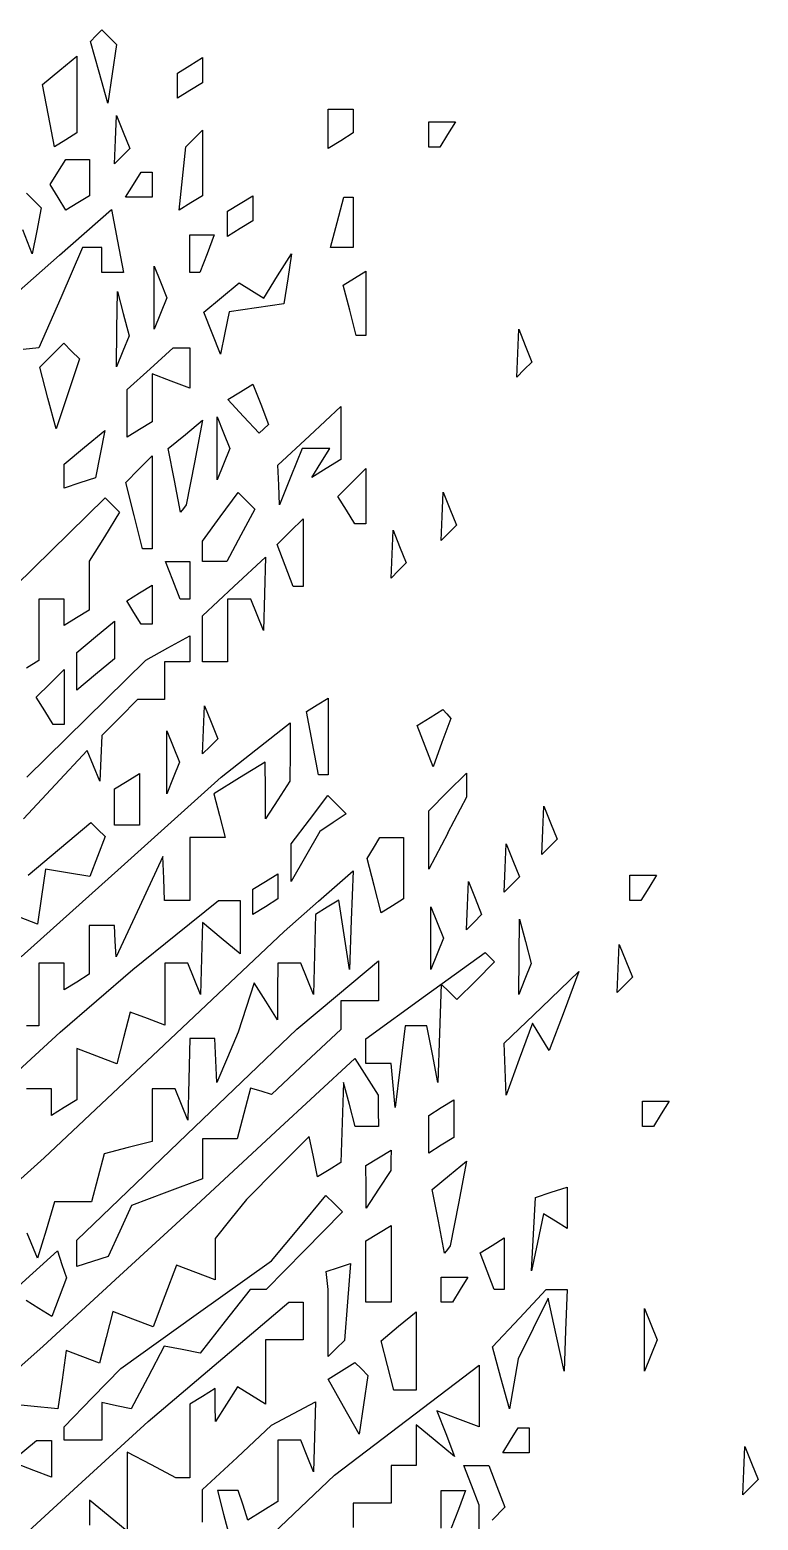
# Model space of a CAD drawing. Extents: x 137 to 489, y 18 to 824.
# Drawn here: x 395.2 to 441.5, y 486.3 to 581.3 of the extents above; entities that cross this region are included whole.
import ezdxf

# ---------------------------------------------------------------- set-up
doc = ezdxf.new("R2010")
doc.units = 0
doc.layers.add('Vrstva_1', color=7, linetype='CONTINUOUS')

msp = doc.modelspace()

# ---------------------------------------------------------------- linework, layer by layer
at = {"layer": 'Vrstva_1', "color": 7}
for p, q in [((399.388677, 580.912722), (399.756954, 581.280999)), ((399.756954, 581.280999), (400.221609, 580.816344)), ((399.020428, 580.544444), (399.388677, 580.912722)), ((399.572277, 578.579383), (399.020428, 580.544444)), ((400.221609, 580.816344), (400.686236, 580.351717)), ((400.686236, 580.351717), (400.405351, 578.483005)), ((397.069002, 578.707027), (398.157109, 579.61006)), ((398.157109, 579.61006), (398.157109, 577.159311)), ((405.357109, 579.014331), (406.157102, 579.50875)), ((406.157102, 579.50875), (406.157102, 578.708756)), ((395.980923, 577.803994), (397.069002, 578.707027)), ((400.124154, 576.614322), (399.572277, 578.579383)), ((400.405351, 578.483005), (400.124154, 576.614322)), ((404.557087, 578.519884), (405.357109, 579.014331)), ((404.557087, 577.71989), (404.557087, 578.519884)), ((406.157102, 578.708756), (406.157102, 577.908734)), ((396.360482, 575.818381), (395.980923, 577.803994)), ((404.557087, 576.919896), (404.557087, 577.71989)), ((405.357109, 577.414315), (404.557087, 576.919896)), ((406.157102, 577.908734), (405.357109, 577.414315)), ((398.157109, 577.159311), (398.157109, 574.708561)), ((396.740069, 573.832797), (396.360482, 575.818381)), ((400.620302, 574.280813), (400.683515, 575.814158)), ((400.683515, 575.814158), (401.103694, 574.764148)), ((414.157096, 574.967081), (414.157096, 576.214296)), ((414.157096, 576.214296), (414.95709, 576.214296)), ((414.95709, 576.214296), (415.757112, 576.214296)), ((415.757112, 576.214296), (415.757112, 575.4615)), ((415.757112, 575.4615), (415.757112, 574.708703)), ((398.157109, 574.708561), (397.448589, 574.270693)), ((401.103694, 574.764148), (401.523874, 573.714139)), ((405.624926, 574.348901), (406.156989, 574.880936)), ((406.156989, 574.880936), (406.156989, 572.794835)), ((414.157096, 573.719865), (414.157096, 574.967081)), ((415.757112, 574.708703), (414.95709, 574.214284)), ((420.557102, 574.614281), (420.557102, 575.414303)), ((420.557102, 575.414303), (421.404321, 575.414303)), ((420.557102, 573.814287), (420.557102, 574.614281)), ((421.757093, 574.614281), (421.262674, 573.814287)), ((421.404321, 575.414303), (422.251512, 575.414303)), ((422.251512, 575.414303), (421.757093, 574.614281)), ((397.448589, 574.270693), (396.740069, 573.832797)), ((400.55709, 572.747496), (400.620302, 574.280813)), ((401.523874, 573.714139), (401.040539, 573.230803)), ((404.878025, 571.801122), (405.092891, 573.816838)), ((405.092891, 573.816838), (405.624926, 574.348901)), ((414.95709, 574.214284), (414.157096, 573.719865)), ((420.909874, 573.814287), (420.557102, 573.814287)), ((421.262674, 573.814287), (420.909874, 573.814287)), ((396.95709, 572.214498), (397.451537, 573.014492)), ((397.451537, 573.014492), (398.204306, 573.014492)), ((398.204306, 573.014492), (398.957102, 573.014492)), ((398.957102, 573.014492), (398.957102, 571.861698)), ((401.040425, 573.230803), (400.55709, 572.747496)), ((401.040539, 573.230803), (401.040425, 573.230803)), ((406.156989, 572.794835), (406.156989, 570.708706)), ((396.462671, 571.414504), (396.95709, 572.214498)), ((398.957102, 571.861698), (398.957102, 570.708904)), ((401.757109, 571.414504), (402.251528, 572.214498)), ((402.251528, 572.214498), (402.604328, 572.214498)), ((402.604328, 572.214498), (402.957099, 572.214498)), ((402.957099, 572.214498), (402.957099, 571.414504)), ((404.663159, 569.785405), (404.878025, 571.801122)), ((394.957106, 570.881081), (395.427827, 570.410359)), ((396.965169, 570.601443), (396.462671, 571.414504)), ((398.957102, 570.708904), (398.212384, 570.248671)), ((401.26269, 570.614482), (401.757109, 571.414504)), ((402.957099, 571.414504), (402.957099, 570.614482)), ((406.156989, 570.708706), (405.410145, 570.247055)), ((408.557112, 570.2144), (409.357106, 570.708819)), ((409.357106, 570.708819), (409.357106, 569.908826)), ((395.427827, 570.410359), (395.89852, 569.939638)), ((395.89852, 569.939638), (395.60417, 568.477018)), ((397.467666, 569.788381), (396.965169, 570.601443)), ((397.050491, 566.913427), (400.355802, 569.826451)), ((398.212384, 570.248671), (397.467666, 569.788381)), ((400.355802, 569.826451), (400.739556, 567.818926)), ((402.10988, 570.614482), (401.26269, 570.614482)), ((402.957099, 570.614482), (402.10988, 570.614482)), ((405.410145, 570.247055), (404.663159, 569.785405)), ((407.75709, 569.719981), (408.557112, 570.2144)), ((409.357106, 569.908826), (409.357106, 569.108832)), ((414.725301, 569.01441), (415.143694, 570.614397)), ((415.143694, 570.614397), (415.450403, 570.614397)), ((415.450403, 570.614397), (415.757112, 570.614397)), ((415.757112, 570.614397), (415.757112, 569.01441)), ((407.75709, 568.919988), (407.75709, 569.719981)), ((407.75709, 568.119994), (407.75709, 568.919988)), ((409.357106, 569.108832), (408.557112, 568.614413)), ((414.306879, 567.414394), (414.725301, 569.01441)), ((415.757112, 569.01441), (415.757112, 567.414394)), ((395.30982, 567.014397), (394.71463, 568.52892)), ((395.60417, 568.477018), (395.30982, 567.014397)), ((405.357109, 567.014284), (405.357109, 568.214303)), ((405.357109, 568.214303), (406.131987, 568.214303)), ((406.131987, 568.214303), (406.906894, 568.214303)), ((406.906894, 568.214303), (406.446406, 567.014284)), ((408.557112, 568.614413), (407.75709, 568.119994)), ((393.745181, 564.000432), (397.050491, 566.913427)), ((398.522636, 567.411389), (397.136296, 564.211386)), ((399.133928, 567.411389), (398.522636, 567.411389)), ((399.745191, 567.411389), (399.133928, 567.411389)), ((399.745191, 566.611396), (399.745191, 567.411389)), ((400.739556, 567.818926), (401.12331, 565.811374)), ((405.357109, 565.814293), (405.357109, 567.014284)), ((406.446406, 567.014284), (405.985918, 565.814293)), ((410.937761, 565.596706), (411.816387, 567.013518)), ((411.816387, 567.013518), (411.578844, 565.413531)), ((415.032009, 567.414394), (414.306879, 567.414394)), ((415.757112, 567.414394), (415.032009, 567.414394)), ((399.745191, 565.811374), (399.745191, 566.611396)), ((403.083666, 564.213484), (403.083666, 566.213468)), ((403.083666, 566.213468), (403.487178, 565.213462)), ((400.434265, 565.811374), (399.745191, 565.811374)), ((401.12331, 565.811374), (400.434265, 565.811374)), ((403.487178, 565.213462), (403.89069, 564.213484)), ((405.671499, 565.814293), (405.357109, 565.814293)), ((405.985918, 565.814293), (405.671499, 565.814293)), ((407.369991, 564.223915), (408.48738, 565.15127)), ((408.48738, 565.15127), (409.273257, 564.665581)), ((410.059134, 564.179893), (410.937761, 565.596706)), ((411.578844, 565.413531), (411.341301, 563.813515)), ((415.107553, 565.011947), (415.832457, 565.459934)), ((415.525776, 563.412725), (415.107553, 565.011947)), ((415.832457, 565.459934), (416.557361, 565.90795)), ((416.557361, 565.90795), (416.557361, 563.86074)), ((397.136296, 564.211386), (395.749956, 561.011383)), ((400.71342, 562.213613), (400.743184, 564.613622)), ((400.743184, 564.613622), (401.112, 563.198397)), ((403.083666, 562.213471), (403.083666, 564.213484)), ((403.89069, 564.213484), (403.487178, 563.213477)), ((406.252573, 563.296533), (407.369991, 564.223915)), ((409.273257, 564.665581), (410.059134, 564.179893)), ((401.112, 563.198397), (401.480787, 561.783172)), ((403.487178, 563.213477), (403.083666, 562.213471)), ((406.781376, 561.955037), (406.252573, 563.296533)), ((407.856019, 563.315185), (407.582901, 561.964334)), ((409.598646, 563.56435), (407.856019, 563.315185)), ((411.341301, 563.813515), (409.598646, 563.56435)), ((415.943972, 561.813531), (415.525776, 563.412725)), ((416.557361, 563.86074), (416.557361, 561.813531)), ((400.683657, 559.813612), (400.71342, 562.213613)), ((426.220554, 560.679077), (426.283767, 562.212422)), ((426.283767, 562.212422), (426.703946, 561.162413)), ((396.570217, 560.545291), (397.330696, 561.305761)), ((397.330696, 561.305761), (397.827354, 560.809074)), ((401.480787, 561.783172), (401.08235, 560.798388)), ((407.310208, 560.61354), (406.781376, 561.955037)), ((407.582901, 561.964334), (407.310208, 560.61354)), ((416.250652, 561.813531), (415.943972, 561.813531)), ((416.557361, 561.813531), (416.250652, 561.813531)), ((395.749956, 561.011383), (394.747569, 560.916706)), ((395.809767, 559.78484), (396.570217, 560.545291)), ((398.324013, 560.312425), (397.58091, 558.083055)), ((397.827354, 560.809074), (398.324013, 560.312425)), ((401.082094, 560.798388), (400.683657, 559.813612)), ((401.08235, 560.798388), (401.082094, 560.798388)), ((402.820356, 559.688321), (404.283345, 561.012318)), ((404.283345, 561.012318), (404.82034, 561.012318)), ((404.82034, 561.012318), (405.357364, 561.012318)), ((405.357364, 561.012318), (405.357364, 559.72673)), ((426.157342, 559.145769), (426.220554, 560.679077)), ((426.703946, 561.162413), (427.124126, 560.11244)), ((396.323773, 557.819263), (395.809767, 559.78484)), ((401.357367, 558.364337), (402.820356, 559.688321)), ((404.157345, 558.901621), (402.957354, 559.36211)), ((402.957354, 559.36211), (402.957354, 557.834428)), ((405.357364, 559.72673), (405.357364, 558.441133)), ((426.640677, 559.629105), (426.157342, 559.145769)), ((426.640791, 559.629105), (426.640677, 559.629105)), ((427.124126, 560.11244), (426.640791, 559.629105)), ((401.357367, 556.841112), (401.357367, 558.364337)), ((405.357364, 558.441133), (404.157345, 558.901621)), ((408.570973, 558.220734), (409.368671, 558.713741)), ((409.368671, 558.713741), (409.861843, 557.428507)), ((396.83778, 555.853691), (396.323773, 557.819263)), ((397.58091, 558.083055), (396.83778, 555.853691)), ((402.957354, 557.834428), (402.957354, 556.306724)), ((407.773276, 557.727732), (408.570973, 558.220734)), ((408.765317, 556.650709), (407.773276, 557.727732)), ((409.861843, 557.428507), (410.355014, 556.143307)), ((401.357367, 555.317887), (401.357367, 556.841112)), ((407.083663, 554.612258), (407.083663, 556.612243)), ((407.083663, 556.612243), (407.487175, 555.612265)), ((409.757357, 555.573685), (408.765317, 556.650709)), ((412.957304, 555.412252), (414.957288, 557.291169)), ((414.957288, 557.291169), (414.957288, 555.598913)), ((398.649628, 554.68885), (399.941887, 555.761367)), ((399.941887, 555.761367), (399.649635, 554.253109)), ((402.157361, 555.812306), (401.357367, 555.317887)), ((402.957354, 556.306724), (402.157361, 555.812306)), ((403.9812, 554.602082), (405.068797, 555.504718)), ((405.068797, 555.504718), (406.156394, 556.407354)), ((406.156394, 556.407354), (405.641991, 553.709849)), ((407.487175, 555.612265), (407.890687, 554.612258)), ((410.056186, 555.85851), (409.757357, 555.573685)), ((410.355014, 556.143307), (410.056186, 555.85851)), ((414.957288, 555.598913), (414.957288, 553.906715)), ((397.357342, 553.616391), (398.649628, 554.68885)), ((404.36898, 552.573553), (403.9812, 554.602082)), ((407.083663, 552.612274), (407.083663, 554.612258)), ((407.890687, 554.612258), (407.487175, 553.61228)), ((410.957291, 553.533392), (412.957304, 555.412252)), ((412.505745, 554.612258), (411.782287, 552.812287)), ((413.378731, 554.612258), (412.505745, 554.612258)), ((414.251717, 554.612258), (413.378731, 554.612258)), ((413.680904, 553.688674), (414.251717, 554.612258)), ((397.357342, 552.847691), (397.357342, 553.616391)), ((399.649635, 554.253109), (399.357354, 552.744907)), ((402.113055, 553.287912), (402.957354, 554.132211)), ((402.957354, 554.132211), (402.957354, 551.172189)), ((405.641991, 553.709849), (405.127559, 551.012287)), ((407.487175, 553.61228), (407.083663, 552.612274)), ((413.110091, 552.765061), (413.680904, 553.688674)), ((414.957288, 553.906715), (414.033704, 553.335902)), ((397.357342, 552.078964), (397.357342, 552.847691)), ((399.357354, 552.744907), (398.357348, 552.41195)), ((401.268784, 552.443641), (402.113055, 553.287912)), ((411.008032, 552.272825), (410.957291, 553.533392)), ((411.782287, 552.812287), (411.058772, 551.012287)), ((414.033704, 553.335902), (413.110091, 552.765061)), ((415.667055, 552.441912), (416.557361, 553.332189)), ((416.557361, 553.332189), (416.557361, 551.572186)), ((398.357348, 552.41195), (397.357342, 552.078964)), ((401.799798, 550.327918), (401.268784, 552.443641)), ((404.756759, 550.544995), (404.36898, 552.573553)), ((407.291953, 550.258044), (408.426548, 551.809672)), ((408.426548, 551.809672), (408.956769, 551.279452)), ((411.058772, 551.012287), (411.008032, 552.272825)), ((414.77675, 551.551606), (415.667055, 552.441912)), ((421.420564, 550.27885), (421.483776, 551.812195)), ((421.483776, 551.812195), (421.903928, 550.762186)), ((387.309855, 539.040189), (399.955124, 551.468494)), ((399.955124, 551.468494), (400.419808, 551.003783)), ((400.419808, 551.003783), (400.88452, 550.539099)), ((402.957354, 551.172189), (402.957354, 548.212195)), ((404.942145, 550.77857), (404.756759, 550.544995)), ((405.127559, 551.012287), (404.942145, 550.77857)), ((408.956769, 551.279452), (409.486989, 550.749232)), ((415.314283, 550.681909), (414.77675, 551.551606)), ((416.557361, 551.572186), (416.557361, 549.812211)), ((421.903928, 550.762186), (422.324107, 549.712205)), ((400.88452, 550.539099), (399.914816, 548.986337)), ((402.330813, 548.212195), (401.799798, 550.327918)), ((406.157357, 548.706387), (407.291953, 550.258044)), ((409.486989, 550.749232), (408.594019, 549.080731)), ((411.731121, 549.306085), (412.557364, 550.132299)), ((412.557364, 550.132299), (412.557364, 547.972299)), ((415.851789, 549.812211), (415.314283, 550.681909)), ((416.204561, 549.812211), (415.851789, 549.812211)), ((416.557361, 549.812211), (416.204561, 549.812211)), ((421.357351, 548.745534), (421.420564, 550.27885)), ((399.914816, 548.986337), (398.945083, 547.433575)), ((408.594019, 549.080731), (407.701049, 547.412202)), ((410.904907, 548.479843), (411.731121, 549.306085)), ((418.220561, 547.878869), (418.283773, 549.412186)), ((418.283773, 549.412186), (418.703953, 548.362205)), ((421.840687, 549.228869), (421.357351, 548.745534)), ((421.8408, 549.228869), (421.840687, 549.228869)), ((422.324107, 549.712205), (421.8408, 549.228869)), ((402.644098, 548.212195), (402.330813, 548.212195)), ((402.957354, 548.212195), (402.644098, 548.212195)), ((406.157357, 548.059294), (406.157357, 548.706387)), ((406.157357, 547.412202), (406.157357, 548.059294)), ((411.416731, 547.146085), (410.904907, 548.479843)), ((412.557364, 547.972299), (412.557364, 545.812299)), ((418.703953, 548.362205), (419.124104, 547.312195)), ((398.945083, 547.433575), (398.945083, 545.869928)), ((404.268038, 546.212324), (403.807578, 547.412315)), ((403.807578, 547.412315), (404.582457, 547.412315)), ((404.582457, 547.412315), (405.357364, 547.412315)), ((405.357364, 547.412315), (405.357364, 546.212324)), ((406.929203, 547.412202), (406.157357, 547.412202)), ((407.701049, 547.412202), (406.929203, 547.412202)), ((408.157342, 545.812299), (410.157354, 547.691216)), ((410.157354, 547.691216), (410.094142, 545.351754)), ((411.928526, 545.812299), (411.416731, 547.146085)), ((418.157348, 546.345524), (418.220561, 547.878869)), ((419.124104, 547.312195), (418.640797, 546.82886)), ((404.728526, 545.012306), (404.268038, 546.212324)), ((405.357364, 546.212324), (405.357364, 545.012306)), ((418.640683, 546.82886), (418.157348, 546.345524)), ((418.640797, 546.82886), (418.640683, 546.82886)), ((398.945083, 545.869928), (398.945083, 544.30628)), ((401.33126, 544.901754), (402.144321, 545.404252)), ((402.144321, 545.404252), (402.957354, 545.90675)), ((402.957354, 545.90675), (402.957354, 544.659534)), ((406.157357, 543.933411), (408.157342, 545.812299)), ((410.094142, 545.351754), (410.030929, 543.012321)), ((412.242945, 545.812299), (411.928526, 545.812299)), ((412.557364, 545.812299), (412.242945, 545.812299)), ((396.545074, 545.011852), (395.74508, 545.011852)), ((395.74508, 545.011852), (395.74508, 543.059065)), ((397.345068, 545.011852), (396.545074, 545.011852)), ((397.345068, 544.164633), (397.345068, 545.011852)), ((397.345068, 543.317443), (397.345068, 544.164633)), ((398.945083, 544.30628), (398.14509, 543.811861)), ((401.791521, 544.157036), (401.33126, 544.901754)), ((402.251783, 543.412318), (401.791521, 544.157036)), ((402.957354, 544.659534), (402.957354, 543.412318)), ((405.042945, 545.012306), (404.728526, 545.012306)), ((405.357364, 545.012306), (405.042945, 545.012306)), ((408.490554, 545.012306), (407.757232, 545.012306)), ((407.757232, 545.012306), (407.757232, 543.012321)), ((409.223906, 545.012306), (408.490554, 545.012306)), ((409.627417, 544.012299), (409.223906, 545.012306)), ((398.14509, 543.811861), (397.345068, 543.317443)), ((399.357354, 542.612324), (400.557345, 543.60822)), ((400.557345, 543.60822), (400.557345, 542.40823)), ((402.604583, 543.412318), (402.251783, 543.412318)), ((402.957354, 543.412318), (402.604583, 543.412318)), ((406.157357, 542.47286), (406.157357, 543.933411)), ((410.030929, 543.012321), (409.627417, 544.012299)), ((395.74508, 543.059065), (395.74508, 541.106277)), ((398.157364, 541.6164), (399.357354, 542.612324)), ((400.557345, 542.40823), (400.557345, 541.208211)), ((403.944605, 541.897455), (405.344608, 542.668054)), ((405.344608, 542.668054), (405.344608, 541.839883)), ((406.157357, 541.012309), (406.157357, 542.47286)), ((407.757232, 543.012321), (407.757232, 541.012309)), ((398.157364, 540.416409), (398.157364, 541.6164)), ((402.54463, 541.126857), (403.944605, 541.897455)), ((405.344608, 541.839883), (405.344608, 541.011742)), ((395.74508, 541.106277), (394.945087, 540.611858)), ((394.976041, 533.669301), (402.54463, 541.126857)), ((396.467065, 539.641956), (397.357342, 540.532261)), ((397.357342, 540.532261), (397.357342, 538.772258)), ((398.157364, 539.216391), (398.157364, 540.416409)), ((400.557345, 541.208211), (399.357354, 540.212315)), ((404.544614, 541.011742), (403.74462, 541.011742)), ((403.74462, 541.011742), (403.74462, 539.811751)), ((405.344608, 541.011742), (404.544614, 541.011742)), ((406.957351, 541.012309), (406.157357, 541.012309)), ((407.757232, 541.012309), (406.957238, 541.012309)), ((406.957238, 541.012309), (406.957351, 541.012309)), ((395.576759, 538.75165), (396.467065, 539.641956)), ((399.357354, 540.212315), (398.157364, 539.216391)), ((403.74462, 539.811751), (403.74462, 538.611732)), ((396.114265, 537.881953), (395.576759, 538.75165)), ((397.357342, 538.772258), (397.357342, 537.012255)), ((402.03034, 538.611732), (400.887468, 537.468888)), ((402.88748, 538.611732), (402.03034, 538.611732)), ((403.74462, 538.611732), (402.88748, 538.611732)), ((413.464649, 538.278576), (414.157351, 538.706721)), ((414.157351, 538.706721), (414.157351, 536.259487)), ((396.65177, 537.012255), (396.114265, 537.881953)), ((400.887468, 537.468888), (399.744624, 536.326044)), ((406.22057, 536.678901), (406.283783, 538.212246)), ((406.283783, 538.212246), (406.703962, 537.162236)), ((412.771918, 537.85046), (413.464649, 538.278576)), ((413.157912, 535.83137), (412.771918, 537.85046)), ((419.827238, 536.961033), (420.645515, 537.466762)), ((420.645515, 537.466762), (421.463792, 537.972491)), ((421.463792, 537.972491), (421.710123, 537.692428)), ((421.710123, 537.692428), (421.956454, 537.412365)), ((397.00457, 537.012255), (396.65177, 537.012255)), ((397.357342, 537.012255), (397.00457, 537.012255)), ((403.88366, 534.612416), (403.88366, 536.612428)), ((403.88366, 536.612428), (404.287172, 535.612422)), ((406.157357, 535.145556), (406.22057, 536.678901)), ((406.703962, 537.162236), (407.124142, 536.112227)), ((409.544476, 535.398888), (411.744472, 537.12788)), ((411.744472, 537.12788), (411.733134, 535.269798)), ((420.332173, 535.645162), (419.827238, 536.961033)), ((421.956454, 537.412365), (421.396838, 535.870772)), ((399.744624, 536.326044), (399.681411, 534.868894)), ((404.287172, 535.612422), (404.690683, 534.612416)), ((406.640693, 535.628891), (406.157357, 535.145556)), ((406.640806, 535.628891), (406.640693, 535.628891)), ((407.124142, 536.112227), (406.640806, 535.628891)), ((413.543877, 533.81228), (413.157912, 535.83137)), ((414.157351, 536.259487), (414.157351, 533.81228)), ((420.837137, 534.329263), (420.332173, 535.645162)), ((421.396838, 535.870772), (420.837137, 534.329263)), ((398.826255, 535.366573), (396.796677, 533.18914)), ((399.222227, 534.389159), (398.826255, 535.366573)), ((399.681411, 534.868894), (399.618198, 533.411745)), ((403.88366, 532.612432), (403.88366, 534.612416)), ((404.690683, 534.612416), (404.287172, 533.612438)), ((407.344479, 533.669896), (409.544476, 535.398888)), ((410.148113, 534.625313), (408.51377, 533.618532)), ((410.159452, 532.81851), (410.148113, 534.625313)), ((411.733134, 535.269798), (411.721795, 533.411745)), ((399.618198, 533.411745), (399.222227, 534.389159)), ((400.974973, 527.940822), (407.344479, 533.669896)), ((401.357367, 533.412539), (402.157361, 533.906957)), ((402.157361, 533.906957), (402.157361, 532.259745)), ((413.850614, 533.81228), (413.543877, 533.81228)), ((414.157351, 533.81228), (413.850614, 533.81228)), ((421.755874, 532.726838), (422.955893, 533.926828)), ((422.955893, 533.926828), (422.955893, 533.161134)), ((396.796677, 533.18914), (394.767128, 531.011735)), ((400.557345, 532.91812), (401.357367, 533.412539)), ((400.557345, 531.765326), (400.557345, 532.91812)), ((404.287172, 533.612438), (403.88366, 532.612432)), ((408.51377, 533.618532), (406.879427, 532.611751)), ((410.170791, 531.011735), (410.159452, 532.81851)), ((411.721795, 533.411745), (410.946293, 532.211754)), ((420.555883, 531.526819), (421.755874, 532.726838)), ((422.955893, 533.161134), (422.955893, 532.395439)), ((400.557345, 530.612532), (400.557345, 531.765326)), ((402.157361, 532.259745), (402.157361, 530.612532)), ((406.879427, 532.611751), (407.238888, 531.211748)), ((410.946293, 532.211754), (410.170791, 531.011735)), ((412.973887, 530.954135), (414.140202, 532.495729)), ((414.140202, 532.495729), (414.725301, 531.91063)), ((414.725301, 531.91063), (415.3104, 531.325531)), ((422.955893, 532.395439), (421.760806, 530.103997)), ((427.82057, 530.279206), (427.883783, 531.812551)), ((427.883783, 531.812551), (428.303962, 530.762542)), ((407.238888, 531.211748), (407.598321, 529.811745)), ((411.8076, 529.412542), (412.973887, 530.954135)), ((415.3104, 531.325531), (414.465194, 530.769033)), ((420.561553, 529.669672), (420.555883, 531.526819)), ((395.059124, 527.421005), (399.050362, 530.786466)), ((399.050362, 530.786466), (399.502687, 530.334142)), ((399.955011, 529.881789), (399.466885, 528.60977)), ((399.502687, 530.334142), (399.955011, 529.881789)), ((401.357367, 530.612532), (400.557345, 530.612532)), ((402.157361, 530.612532), (401.357367, 530.612532)), ((413.619987, 530.212535), (412.712674, 528.612548)), ((414.465194, 530.769033), (413.619987, 530.212535)), ((421.76228, 530.103997), (420.567222, 527.812526)), ((421.760806, 530.103997), (421.76228, 530.103997)), ((427.757357, 528.745861), (427.82057, 530.279206)), ((428.303962, 530.762542), (428.724142, 529.712532)), ((406.473222, 529.811745), (405.348123, 529.811745)), ((405.348123, 529.811745), (405.348123, 527.811732)), ((407.598321, 529.811745), (406.473222, 529.811745)), ((411.806806, 528.212551), (411.8076, 529.412542)), ((416.634548, 528.490346), (417.043162, 529.151528)), ((417.043162, 529.151528), (417.451776, 529.81268)), ((417.451776, 529.81268), (418.204573, 529.81268)), ((418.204573, 529.81268), (418.957342, 529.81268)), ((418.957342, 529.81268), (418.957342, 527.859893)), ((420.567222, 527.812526), (420.561553, 529.669672)), ((425.420561, 527.879197), (425.483773, 529.412542)), ((425.483773, 529.412542), (425.903953, 528.362532)), ((428.240693, 529.229197), (427.757357, 528.745861)), ((428.240806, 529.229197), (428.240693, 529.229197)), ((428.724142, 529.712532), (428.240806, 529.229197)), ((399.466885, 528.60977), (398.978759, 527.337751)), ((403.629619, 528.611754), (402.14829, 525.411751)), ((403.688863, 527.211751), (403.629619, 528.611754)), ((412.713326, 528.612548), (411.806013, 527.012532)), ((411.806013, 527.012532), (411.806806, 528.212551)), ((412.712674, 528.612548), (412.713326, 528.612548)), ((417.086901, 526.760504), (416.634548, 528.490346)), ((425.903953, 528.362532), (426.324104, 527.312551)), ((394.605468, 522.211748), (400.974973, 527.940822)), ((396.157351, 527.812838), (395.907619, 526.057087)), ((397.568069, 527.575294), (396.157351, 527.812838)), ((398.978759, 527.337751), (397.568069, 527.575294)), ((403.748107, 525.811748), (403.688863, 527.211751)), ((405.348123, 527.811732), (405.348123, 525.811748)), ((409.357361, 526.51834), (410.157354, 527.012759)), ((410.157354, 527.012759), (410.957348, 527.507178)), ((410.957348, 527.507178), (410.957348, 526.707184)), ((413.549518, 525.759052), (415.749515, 527.688567)), ((415.749515, 527.688567), (415.629609, 524.549112)), ((418.957342, 527.859893), (418.957342, 525.907106)), ((423.02058, 525.479443), (423.083792, 527.012759)), ((423.083792, 527.012759), (423.503972, 525.962778)), ((425.357348, 526.34588), (425.420561, 527.879197)), ((426.324104, 527.312551), (425.840797, 526.829216)), ((433.357342, 526.612649), (433.357342, 527.412643)), ((433.357342, 527.412643), (434.204561, 527.412643)), ((434.204561, 527.412643), (435.05178, 527.412643)), ((435.05178, 527.412643), (434.557361, 526.612649)), ((409.357361, 525.718346), (409.357361, 526.51834)), ((410.957348, 526.707184), (410.957348, 525.907191)), ((417.539254, 525.03069), (417.086901, 526.760504)), ((425.840683, 526.829216), (425.357348, 526.34588)), ((425.840797, 526.829216), (425.840683, 526.829216)), ((433.357342, 525.812655), (433.357342, 526.612649)), ((434.557361, 526.612649), (434.062942, 525.812655)), ((395.907619, 526.057087), (395.657887, 524.301335)), ((402.14829, 525.411751), (400.666932, 522.211748)), ((404.548101, 525.811748), (403.748107, 525.811748)), ((404.451014, 523.611581), (407.169638, 525.811578)), ((405.348123, 525.811748), (404.548101, 525.811748)), ((407.169638, 525.811578), (407.859619, 525.811578)), ((407.859619, 525.811578), (408.549628, 525.811578)), ((408.549628, 525.811578), (408.549628, 524.113625)), ((409.357361, 524.918353), (409.357361, 525.718346)), ((410.157354, 525.412772), (409.357361, 524.918353)), ((410.957348, 525.907191), (410.157354, 525.412772)), ((411.349521, 523.829537), (413.549518, 525.759052)), ((414.094989, 525.376006), (413.34942, 524.915235)), ((414.840529, 525.836778), (414.094989, 525.376006)), ((415.175131, 523.623203), (414.840529, 525.836778)), ((418.248312, 525.468898), (417.539254, 525.03069)), ((418.957342, 525.907106), (418.248312, 525.468898)), ((420.683669, 523.412872), (420.683669, 525.412885)), ((420.683669, 525.412885), (421.087181, 524.412879)), ((422.957367, 523.946098), (423.02058, 525.479443)), ((423.503972, 525.962778), (423.924151, 524.912769)), ((433.710142, 525.812655), (433.357342, 525.812655)), ((434.062942, 525.812655), (433.710142, 525.812655)), ((395.657887, 524.301335), (394.507729, 524.742661)), ((399.74845, 524.211732), (398.948457, 524.211732)), ((398.948457, 524.211732), (398.948457, 522.65897)), ((400.548444, 524.211732), (399.74845, 524.211732)), ((400.607688, 523.211754), (400.548444, 524.211732)), ((406.149619, 524.407493), (406.086406, 522.109531)), ((407.349609, 523.411569), (406.149619, 524.407493)), ((413.34942, 524.915235), (413.286208, 522.362438)), ((415.629609, 524.549112), (415.509704, 521.409657)), ((421.087181, 524.412879), (421.490693, 523.412872)), ((423.440702, 524.429433), (422.957367, 523.946098)), ((423.440816, 524.429433), (423.440702, 524.429433)), ((423.924151, 524.912769), (423.440816, 524.429433)), ((426.313417, 522.212797), (426.343181, 524.612806)), ((426.343181, 524.612806), (426.711969, 523.197581)), ((401.732391, 521.411584), (404.451014, 523.611581)), ((403.711767, 516.619587), (411.349521, 523.829537)), ((408.549628, 522.415672), (407.349609, 523.411569)), ((408.549628, 524.113625), (408.549628, 522.415672)), ((415.509704, 521.409657), (415.175131, 523.623203)), ((420.683669, 521.412888), (420.683669, 523.412872)), ((421.490693, 523.412872), (421.087181, 522.412866)), ((398.948457, 522.65897), (398.948457, 521.10618)), ((400.666932, 522.211748), (400.607688, 523.211754)), ((413.286208, 522.362438), (413.222995, 519.809641)), ((420.347565, 519.748101), (424.137969, 522.498784)), ((421.087181, 522.412866), (420.683669, 521.412888)), ((424.137969, 522.498784), (424.442806, 522.193946)), ((426.711969, 523.197581), (427.080756, 521.782356)), ((432.620561, 521.479446), (432.683773, 523.012791)), ((432.683773, 523.012791), (433.103953, 521.962781)), ((396.548447, 521.811751), (395.748454, 521.811751)), ((395.748454, 521.811751), (395.748454, 519.811739)), ((397.348441, 521.811751), (396.548447, 521.811751)), ((397.348441, 520.964532), (397.348441, 521.811751)), ((399.411298, 519.411572), (401.732391, 521.411584)), ((404.482847, 521.811581), (403.749524, 521.811581)), ((403.749524, 521.811581), (403.749524, 519.836683)), ((405.21617, 521.811581), (404.482847, 521.811581)), ((405.619682, 520.811575), (405.21617, 521.811581)), ((406.086406, 522.109531), (406.023194, 519.811569)), ((410.949298, 521.809654), (410.937959, 520.009654)), ((411.682649, 521.809654), (410.949298, 521.809654)), ((412.415972, 521.809654), (411.682649, 521.809654)), ((412.819483, 520.809647), (412.415972, 521.809654)), ((414.757361, 519.785235), (417.357354, 521.955184)), ((417.357354, 521.955184), (417.357354, 520.684072)), ((424.747644, 521.889137), (423.547625, 520.689118)), ((424.442806, 522.193946), (424.747644, 521.889137)), ((426.283654, 519.812787), (426.313417, 522.212797)), ((427.080756, 521.782356), (426.682318, 520.797572)), ((432.557348, 519.946129), (432.620561, 521.479446)), ((433.103953, 521.962781), (433.524104, 520.9128)), ((397.348441, 520.117313), (397.348441, 520.964532)), ((398.148463, 520.611732), (397.348441, 520.117313)), ((398.948457, 521.10618), (398.148463, 520.611732)), ((406.023194, 519.811569), (405.619682, 520.811575)), ((409.437184, 520.564819), (408.927345, 518.987225)), ((410.181902, 519.387222), (409.437184, 520.564819)), ((413.222995, 519.809641), (412.819483, 520.809647)), ((417.357354, 520.684072), (417.357354, 519.412961)), ((421.357153, 520.479609), (421.248302, 517.346277)), ((421.852394, 519.984369), (421.357153, 520.479609)), ((423.547625, 520.689118), (422.347635, 519.489128)), ((426.68212, 520.797572), (426.283654, 519.812787)), ((426.682318, 520.797572), (426.68212, 520.797572)), ((427.736863, 518.993433), (430.11652, 521.273282)), ((430.11652, 521.273282), (429.17006, 518.765811)), ((433.040683, 520.429465), (432.557348, 519.946129)), ((433.040797, 520.429465), (433.040683, 520.429465)), ((433.524104, 520.9128), (433.040797, 520.429465)), ((395.748454, 519.811739), (395.748454, 517.811754)), ((403.749524, 519.836683), (403.749524, 517.861786)), ((410.937959, 520.009654), (410.92662, 518.209654)), ((412.157367, 517.615257), (414.757361, 519.785235)), ((416.557162, 516.997389), (420.347565, 519.748101)), ((422.347635, 519.489128), (421.852394, 519.984369)), ((397.090176, 517.411587), (399.411298, 519.411572)), ((401.559789, 518.70206), (401.128696, 517.053515)), ((402.654643, 518.281937), (401.559789, 518.70206)), ((408.927345, 518.987225), (408.417477, 517.40966)), ((410.92662, 518.209654), (410.181902, 519.387222)), ((416.157364, 519.412961), (414.957345, 519.412961)), ((414.957345, 519.412961), (414.957345, 518.504712)), ((414.957345, 518.504712), (414.957345, 517.596435)), ((417.357354, 519.412961), (416.157364, 519.412961)), ((425.357235, 516.713584), (427.736863, 518.993433)), ((429.17006, 518.765811), (428.2236, 516.25834)), ((395.748454, 517.811754), (394.94846, 517.811754)), ((403.749524, 517.861786), (402.654643, 518.281937)), ((405.157351, 510.887367), (412.157367, 517.615257)), ((414.957345, 517.596435), (412.757348, 515.524479)), ((419.058709, 517.812945), (418.736069, 515.212923)), ((419.752375, 517.812945), (419.058709, 517.812945)), ((420.446041, 517.812945), (419.752375, 517.812945)), ((420.792746, 516.012945), (420.446041, 517.812945)), ((427.150913, 517.993994), (426.317216, 515.703458)), ((427.687257, 517.126167), (427.150913, 517.993994)), ((392.83611, 513.508847), (397.090176, 517.411587)), ((396.074013, 509.409666), (403.711767, 516.619587)), ((401.128696, 517.053515), (400.697575, 515.40497)), ((405.350844, 517.00972), (405.287632, 514.409726)), ((406.150838, 517.00972), (405.350844, 517.00972)), ((406.950832, 517.00972), (406.150838, 517.00972)), ((407.005257, 515.60966), (406.950832, 517.00972)), ((408.417477, 517.40966), (407.738438, 515.809644)), ((416.557162, 516.205162), (416.557162, 516.997389)), ((421.248302, 517.346277), (421.139452, 514.212945)), ((425.420447, 515.063254), (425.357235, 516.713584)), ((428.2236, 516.25834), (427.687257, 517.126167)), ((399.423543, 515.893861), (398.149512, 516.382753)), ((398.149512, 516.382753), (398.149512, 514.744384)), ((400.697575, 515.40497), (399.423543, 515.893861)), ((407.738438, 515.809644), (407.059398, 514.209657)), ((410.80612, 511.059232), (415.854907, 515.749266)), ((415.854907, 515.749266), (416.593871, 514.580967)), ((416.557162, 515.412935), (416.557162, 516.205162)), ((421.139452, 514.212945), (420.792746, 516.012945)), ((426.317357, 515.703458), (425.48366, 513.412923)), ((426.317216, 515.703458), (426.317357, 515.703458)), ((398.149512, 514.744384), (398.149512, 513.105987)), ((407.059398, 514.209657), (407.005257, 515.60966)), ((412.757348, 515.524479), (410.557351, 513.452494)), ((417.357156, 515.412935), (416.557162, 515.412935)), ((418.15715, 515.412935), (417.357156, 515.412935)), ((418.285276, 514.012932), (418.15715, 515.412935)), ((418.736069, 515.212923), (418.413402, 512.612929)), ((425.48366, 513.412923), (425.420447, 515.063254)), ((395.749531, 513.811587), (394.949509, 513.811587)), ((396.549524, 513.811587), (395.749531, 513.811587)), ((396.549524, 512.964369), (396.549524, 513.811587)), ((403.684072, 513.809745), (402.95075, 513.809745)), ((402.95075, 513.809745), (402.95075, 512.134838)), ((404.417395, 513.809745), (403.684072, 513.809745)), ((404.820907, 512.809739), (404.417395, 513.809745)), ((405.287632, 514.409726), (405.224419, 511.809732)), ((409.219569, 513.858983), (408.795165, 512.236006)), ((409.88846, 513.655739), (409.219569, 513.858983)), ((415.141143, 514.21269), (415.04845, 511.659893)), ((415.507011, 512.812687), (415.141143, 514.21269)), ((416.593871, 514.580967), (417.332863, 513.412668)), ((418.413402, 512.612929), (418.285276, 514.012932)), ((396.549524, 512.11715), (396.549524, 512.964369)), ((398.149512, 513.105987), (397.349518, 512.611569)), ((405.224419, 511.809732), (404.820907, 512.809739)), ((410.557351, 513.452494), (409.88846, 513.655739)), ((415.872879, 511.412683), (415.507011, 512.812687)), ((417.332863, 513.412668), (417.344202, 512.41269)), ((421.357351, 512.612929), (422.157345, 513.107348)), ((422.157345, 513.107348), (422.157345, 511.907357)), ((434.157364, 512.212932), (434.157364, 513.012926)), ((434.157364, 513.012926), (435.004583, 513.012926)), ((435.004583, 513.012926), (435.851773, 513.012926)), ((435.851773, 513.012926), (435.357354, 512.212932)), ((397.349518, 512.611569), (396.549524, 512.11715)), ((402.95075, 512.134838), (402.95075, 510.459931)), ((408.795165, 512.236006), (408.370734, 510.613058)), ((417.344202, 512.41269), (417.35554, 511.412683)), ((420.557357, 512.11851), (421.357351, 512.612929)), ((420.557357, 510.91852), (420.557357, 512.11851)), ((422.157345, 511.907357), (422.157345, 510.707367)), ((434.157364, 511.412939), (434.157364, 512.212932)), ((435.357354, 512.212932), (434.862935, 511.412939)), ((398.157364, 504.159449), (405.157351, 510.887367)), ((405.757361, 506.369197), (410.80612, 511.059232)), ((415.04845, 511.659893), (414.955757, 509.107096)), ((416.614195, 511.412683), (415.872879, 511.412683)), ((417.35554, 511.412683), (416.614195, 511.412683)), ((420.557357, 509.718501), (420.557357, 510.91852)), ((434.510135, 511.412939), (434.157364, 511.412939)), ((434.862935, 511.412939), (434.510135, 511.412939)), ((401.42469, 510.060869), (399.898658, 509.661808)), ((402.95075, 510.459931), (401.42469, 510.060869)), ((407.26406, 510.613058), (406.157357, 510.613058)), ((406.157357, 510.613058), (406.157357, 509.343562)), ((408.370734, 510.613058), (407.26406, 510.613058)), ((412.95583, 510.775087), (410.955817, 508.769235)), ((413.216334, 509.484104), (412.95583, 510.775087)), ((421.357351, 510.212948), (420.557357, 509.718501)), ((422.157345, 510.707367), (421.357351, 510.212948)), ((389.711764, 503.706699), (396.074013, 509.409666)), ((399.898658, 509.661808), (399.499597, 508.135776)), ((406.157357, 509.343562), (406.157357, 508.074066)), ((413.476838, 508.193093), (413.216334, 509.484104)), ((414.955757, 509.107096), (414.216283, 508.650094)), ((416.559175, 508.918564), (417.359169, 509.412983)), ((417.359169, 509.412983), (418.159162, 509.90743)), ((418.147824, 509.260224), (418.136485, 508.612989)), ((418.159162, 509.90743), (418.147824, 509.260224)), ((421.868778, 508.305543), (422.956375, 509.20818)), ((422.956375, 509.20818), (422.441943, 506.510617)), ((399.499597, 508.135776), (399.100535, 506.609745)), ((406.157357, 508.074066), (403.893694, 507.219647)), ((410.955817, 508.769235), (408.955833, 506.763383)), ((414.216283, 508.650094), (413.476838, 508.193093)), ((416.570513, 507.565786), (416.559175, 508.918564)), ((418.136485, 508.612989), (417.357354, 507.412998)), ((420.781181, 507.402907), (421.868778, 508.305543)), ((403.893694, 507.219647), (401.630032, 506.3652)), ((416.581852, 506.213008), (416.570513, 507.565786)), ((417.357354, 507.412998), (416.581852, 506.213008)), ((421.168961, 505.37435), (420.781181, 507.402907)), ((427.357531, 506.889581), (428.357537, 507.217946)), ((428.357537, 507.217946), (429.357515, 507.546312)), ((429.357515, 507.546312), (429.357515, 506.232425)), ((396.737348, 506.609745), (396.197433, 504.809745)), ((397.918942, 506.609745), (396.737348, 506.609745)), ((399.100535, 506.609745), (397.918942, 506.609745)), ((400.884265, 501.890939), (405.757361, 506.369197)), ((401.630032, 506.3652), (400.893704, 504.740863)), ((408.955833, 506.763383), (407.955827, 505.521808)), ((412.285635, 504.934894), (414.013946, 507.01269)), ((414.013946, 507.01269), (414.537931, 506.493751)), ((414.537931, 506.493751), (415.061915, 505.974813)), ((422.441943, 506.510617), (421.92754, 503.813083)), ((427.230539, 504.551282), (427.357531, 506.889581)), ((429.357515, 506.232425), (429.357515, 504.918539)), ((407.955827, 505.521808), (406.95582, 504.280205)), ((415.061915, 505.974813), (412.636592, 503.493732)), ((421.55674, 503.345792), (421.168961, 505.37435)), ((427.871906, 505.83668), (427.487641, 504.024832)), ((428.614724, 505.377609), (427.871906, 505.83668)), ((429.357515, 504.918539), (428.614724, 505.377609)), ((395.65749, 503.009745), (394.989987, 504.609732)), ((396.197433, 504.809745), (395.65749, 503.009745)), ((400.893704, 504.740863), (400.157348, 503.116554)), ((406.95582, 504.280205), (406.95582, 502.960847)), ((410.557351, 502.857099), (412.285635, 504.934894)), ((416.557361, 504.118432), (417.357354, 504.61285)), ((417.357354, 504.61285), (418.157348, 505.107269)), ((418.157348, 505.107269), (418.157348, 502.660063)), ((424.592277, 503.83457), (425.357348, 504.307389)), ((425.357348, 504.307389), (425.357348, 502.660176)), ((427.103546, 502.212954), (427.230539, 504.551282)), ((390.136224, 497.349156), (396.923471, 503.486249)), ((396.923471, 503.486249), (397.211698, 502.621597)), ((398.157364, 503.319543), (398.157364, 504.159449)), ((398.157364, 502.479638), (398.157364, 503.319543)), ((412.636592, 503.493732), (410.211269, 501.01268)), ((416.557361, 502.165644), (416.557361, 504.118432)), ((421.742126, 503.579367), (421.55674, 503.345792)), ((421.92754, 503.813083), (421.742126, 503.579367)), ((423.827235, 503.361723), (424.592277, 503.83457)), ((424.277887, 502.187329), (423.827235, 503.361723)), ((427.487641, 504.024832), (427.103546, 502.212954)), ((397.211698, 502.621597), (397.499896, 501.756945)), ((399.157342, 502.798054), (398.157364, 502.479638)), ((400.157348, 503.116554), (399.157342, 502.798054)), ((404.504617, 502.58211), (403.755846, 500.612683)), ((405.730233, 502.111814), (404.504617, 502.58211)), ((405.757361, 499.42406), (410.557351, 502.857099)), ((406.95582, 502.960847), (406.95582, 501.64149)), ((414.037162, 502.172844), (414.807024, 502.42938)), ((414.807024, 502.42938), (415.576885, 502.685915)), ((415.576885, 502.685915), (415.383846, 500.232841)), ((418.157348, 502.660063), (418.157348, 500.212857)), ((425.357348, 502.660176), (425.357348, 501.012964)), ((396.011197, 497.41268), (400.884265, 501.890939)), ((397.499896, 501.756945), (397.030082, 500.532633)), ((406.95582, 501.64149), (405.730233, 502.111814)), ((414.097257, 501.592847), (414.037162, 502.172844)), ((414.157351, 501.01285), (414.097257, 501.592847)), ((416.557361, 500.212857), (416.557361, 502.165644)), ((421.357351, 501.01285), (421.357351, 501.812844)), ((421.357351, 501.812844), (422.20457, 501.812844)), ((422.20457, 501.812844), (423.051789, 501.812844)), ((423.051789, 501.812844), (422.557342, 501.01285)), ((424.728539, 501.012964), (424.277887, 502.187329)), ((397.030082, 500.532633), (396.560268, 499.308321)), ((403.755846, 500.612683), (403.007074, 498.643228)), ((409.187622, 501.01268), (407.599937, 498.994271)), ((409.699446, 501.01268), (409.187622, 501.01268)), ((410.211269, 501.01268), (409.699446, 501.01268)), ((414.157351, 498.879524), (414.157351, 501.01285)), ((421.357351, 500.212857), (421.357351, 501.01285)), ((422.557342, 501.01285), (422.062923, 500.212857)), ((425.042957, 501.012964), (424.728539, 501.012964)), ((425.357348, 501.012964), (425.042957, 501.012964)), ((426.325068, 499.191165), (428.036287, 501.01268)), ((428.157326, 500.462646), (427.198564, 498.537666)), ((428.036287, 501.01268), (428.696844, 501.01268)), ((428.662687, 498.137669), (428.157326, 500.462646)), ((428.696844, 501.01268), (429.357373, 501.01268)), ((429.357373, 501.01268), (429.262696, 498.412687)), ((395.748964, 499.809742), (394.93766, 500.311134)), ((396.560268, 499.308321), (395.748964, 499.809742)), ((400.4604, 499.620501), (400.029307, 497.971956)), ((401.733751, 499.131865), (400.4604, 499.620501)), ((407.176186, 496.412617), (411.643814, 500.21263)), ((411.643814, 500.21263), (412.100589, 500.21263)), ((412.100589, 500.21263), (412.557364, 500.21263)), ((412.557364, 500.21263), (412.557364, 499.012639)), ((415.383846, 500.232841), (415.190806, 497.779767)), ((417.357354, 500.212857), (416.557361, 500.212857)), ((418.157348, 500.212857), (417.357354, 500.212857)), ((418.639946, 498.681184), (419.757364, 499.608567)), ((419.757364, 499.608567), (419.757364, 497.110592)), ((421.710151, 500.212857), (421.357351, 500.212857)), ((422.062923, 500.212857), (421.710151, 500.212857)), ((434.283676, 497.812649), (434.283676, 499.812661)), ((434.283676, 499.812661), (434.687187, 498.812655)), ((400.957342, 495.99102), (405.757361, 499.42406)), ((403.007074, 498.643228), (401.733751, 499.131865)), ((407.599937, 498.994271), (406.01228, 496.975861)), ((412.557364, 499.012639), (412.557364, 497.81262)), ((414.157351, 496.746198), (414.157351, 498.879524)), ((417.522529, 497.75383), (418.639946, 498.681184)), ((424.61382, 497.36965), (426.325068, 499.191165)), ((427.198564, 498.537666), (426.239802, 496.612687)), ((434.687187, 498.812655), (435.090699, 497.812649)), ((400.029307, 497.971956), (399.598186, 496.323383)), ((411.357345, 497.81262), (410.157354, 497.81262)), ((410.157354, 497.81262), (410.157354, 495.765411)), ((412.557364, 497.81262), (411.357345, 497.81262)), ((415.190806, 497.779767), (414.674249, 497.263068)), ((417.933241, 496.183238), (417.522529, 497.75383)), ((429.168019, 495.812693), (428.662687, 498.137669)), ((429.262696, 498.412687), (429.168019, 495.812693)), ((434.283676, 495.812665), (434.283676, 497.812649)), ((435.090699, 497.812649), (434.687187, 496.812643)), ((391.797241, 493.677128), (396.011197, 497.41268)), ((397.483172, 497.134998), (397.216998, 495.273855)), ((398.540665, 496.729191), (397.483172, 497.134998)), ((399.598186, 496.323383), (398.540665, 496.729191)), ((403.728208, 497.41268), (402.677376, 495.412696)), ((404.87023, 497.194413), (403.728208, 497.41268)), ((406.01228, 496.975861), (404.87023, 497.194413)), ((414.674249, 497.263068), (414.157351, 496.746198)), ((419.757364, 497.110592), (419.757364, 494.612646)), ((425.153254, 495.391153), (424.61382, 497.36965)), ((434.687187, 496.812643), (434.283676, 495.812665)), ((399.157342, 494.136765), (400.957342, 495.99102)), ((402.708557, 492.612633), (407.176186, 496.412617)), ((410.157354, 495.765411), (410.157354, 493.718202)), ((414.152901, 495.315581), (415.008312, 495.844243)), ((415.008312, 495.844243), (415.863694, 496.372904)), ((415.863694, 496.372904), (416.275115, 495.961483)), ((416.275115, 495.961483), (416.686535, 495.550063)), ((418.343953, 494.612646), (417.933241, 496.183238)), ((419.157354, 492.700791), (423.757361, 496.199877)), ((423.757361, 496.199877), (423.757361, 494.231783)), ((426.239802, 496.612687), (425.96623, 495.012671)), ((397.216998, 495.273855), (396.950825, 493.412683)), ((402.677376, 495.412696), (401.626545, 493.412683)), ((408.378472, 494.817619), (407.680157, 493.715112)), ((409.267928, 494.267896), (408.378472, 494.817619)), ((415.137487, 493.564139), (414.152901, 495.315581)), ((416.686535, 495.550063), (416.404403, 493.68138)), ((425.692687, 493.412683), (425.153254, 495.391153)), ((425.96623, 495.012671), (425.692687, 493.412683)), ((397.357342, 492.28251), (399.157342, 494.136765)), ((400.691962, 493.612809), (399.757351, 493.812652)), ((399.757351, 493.812652), (399.757351, 492.612661)), ((406.1592, 494.21262), (405.359206, 493.718202)), ((406.959194, 494.707039), (406.1592, 494.21262)), ((406.970532, 493.659836), (406.959194, 494.707039)), ((410.157354, 493.718202), (409.267928, 494.267896)), ((411.957354, 493.118957), (413.357357, 493.868948)), ((413.357357, 493.868948), (413.294145, 491.640803)), ((419.050658, 494.612646), (418.343953, 494.612646)), ((419.757364, 494.612646), (419.050658, 494.612646)), ((423.757361, 494.231783), (423.757361, 492.263688)), ((395.24023, 493.587865), (393.529635, 493.763046)), ((396.950825, 493.412683), (395.24023, 493.587865)), ((401.626545, 493.412683), (400.691962, 493.612809)), ((405.359206, 493.718202), (405.359206, 491.365417)), ((406.981871, 492.612633), (406.970532, 493.659836)), ((407.680157, 493.715112), (406.981871, 492.612633)), ((410.557351, 492.368967), (411.957354, 493.118957)), ((416.122072, 491.812696), (415.137487, 493.564139)), ((416.404403, 493.68138), (416.122072, 491.812696)), ((422.418472, 492.777468), (421.079584, 493.291247)), ((421.079584, 493.291247), (421.636791, 491.8392)), ((397.357342, 491.847591), (397.357342, 492.28251)), ((398.232964, 488.512715), (402.708557, 492.612633)), ((399.757351, 492.612661), (399.757351, 491.412643)), ((408.357354, 490.329014), (410.557351, 492.368967)), ((414.557348, 489.201704), (419.157354, 492.700791)), ((420.975666, 491.398271), (419.757364, 492.409389)), ((419.757364, 492.409389), (419.757364, 491.111433)), ((423.757361, 492.263688), (422.418472, 492.777468)), ((425.757345, 491.412671), (426.251792, 492.212693)), ((426.251792, 492.212693), (426.604564, 492.212693)), ((426.604564, 492.212693), (426.957364, 492.212693)), ((426.957364, 492.212693), (426.957364, 491.412671)), ((389.56252, 486.409748), (395.58138, 491.409723)), ((395.58138, 491.409723), (396.065169, 491.409723)), ((396.065169, 491.409723), (396.548957, 491.409723)), ((396.548957, 491.409723), (396.548957, 490.234847)), ((397.357342, 491.412671), (397.357342, 491.847591)), ((398.557361, 491.412671), (397.357342, 491.412671)), ((399.757351, 491.412643), (398.557361, 491.412671)), ((405.359206, 491.365417), (405.359206, 489.012633)), ((411.690586, 491.412643), (410.957263, 491.412643)), ((410.957263, 491.412643), (410.957263, 489.459883)), ((412.423909, 491.412643), (411.690586, 491.412643)), ((412.82742, 490.412665), (412.423909, 491.412643)), ((413.294145, 491.640803), (413.230932, 489.412658)), ((419.757364, 491.111433), (419.757364, 489.813477)), ((422.193969, 490.387153), (420.975666, 491.398271)), ((421.636791, 491.8392), (422.193969, 490.387153)), ((425.262926, 490.612677), (425.757345, 491.412671)), ((426.957364, 491.412671), (426.957364, 490.612677)), ((440.620554, 489.479357), (440.683767, 491.012674)), ((440.683767, 491.012674), (441.103946, 489.962693)), ((396.548957, 490.234847), (396.548957, 489.059943)), ((402.906614, 489.840775), (401.359181, 490.668917)), ((401.359181, 490.668917), (401.359181, 488.142822)), ((406.157357, 488.289061), (408.357354, 490.329014)), ((413.230932, 489.412658), (412.82742, 490.412665)), ((426.110145, 490.612677), (425.262926, 490.612677)), ((426.957364, 490.612677), (426.110145, 490.612677)), ((395.412633, 489.495997), (394.27628, 489.93205)), ((396.548957, 489.059943), (395.412633, 489.495997)), ((404.454019, 489.012633), (402.906614, 489.840775)), ((409.21251, 484.107591), (414.557348, 489.201704)), ((410.957263, 489.459883), (410.957263, 487.507068)), ((418.957342, 489.813477), (418.157348, 489.813477)), ((418.157348, 489.813477), (418.157348, 488.613487)), ((419.757364, 489.813477), (418.957342, 489.813477)), ((423.271757, 488.547354), (422.786183, 489.812797)), ((422.786183, 489.812797), (423.586176, 489.812797)), ((423.586176, 489.812797), (424.38617, 489.812797)), ((424.38617, 489.812797), (424.897994, 488.479011)), ((440.557342, 487.946013), (440.620554, 489.479357)), ((441.103946, 489.962693), (441.524126, 488.912683)), ((393.757342, 484.412797), (398.232964, 488.512715)), ((401.359181, 488.142822), (401.359181, 485.616728)), ((404.906598, 489.012633), (404.454019, 489.012633)), ((405.359206, 489.012633), (404.906598, 489.012633)), ((406.157357, 486.203641), (406.157357, 488.289061)), ((407.76548, 488.212668), (407.107049, 488.212668)), ((407.107049, 488.212668), (407.501858, 486.702935)), ((408.423912, 488.212668), (407.76548, 488.212668)), ((408.737792, 487.271027), (408.423912, 488.212668)), ((418.157348, 488.613487), (418.157348, 487.413468)), ((421.357351, 487.012791), (421.357351, 488.212809)), ((421.357351, 488.212809), (422.132258, 488.212809)), ((422.132258, 488.212809), (422.907137, 488.212809)), ((422.907137, 488.212809), (422.446649, 487.012791)), ((423.757361, 487.28194), (423.271757, 488.547354)), ((424.897994, 488.479011), (425.409817, 487.145254)), ((441.040677, 488.429348), (440.557342, 487.946013)), ((441.040791, 488.429348), (441.040677, 488.429348)), ((441.524126, 488.912683), (441.040791, 488.429348)), ((400.159191, 486.612624), (398.9592, 487.608548)), ((398.9592, 487.608548), (398.9592, 486.008532)), ((409.051672, 486.329386), (408.737792, 487.271027)), ((410.957263, 487.507068), (410.004482, 486.918227)), ((416.957357, 487.413468), (415.757367, 487.413468)), ((415.757367, 487.413468), (415.757367, 485.860706)), ((418.157348, 487.413468), (416.957357, 487.413468)), ((423.757361, 486.387354), (423.757361, 487.28194)), ((425.409817, 487.145254), (424.583575, 486.319011)), ((401.359181, 485.616728), (400.159191, 486.612624)), ((407.501858, 486.702935), (407.896639, 485.193232)), ((410.004482, 486.918227), (409.051672, 486.329386)), ((421.357351, 485.8128), (421.357351, 487.012791)), ((422.446649, 487.012791), (421.986161, 485.8128)), ((423.757361, 485.492797), (423.757361, 486.387354))]:
    msp.add_line(p, q, dxfattribs=at)

doc.saveas('drawing.dxf')
